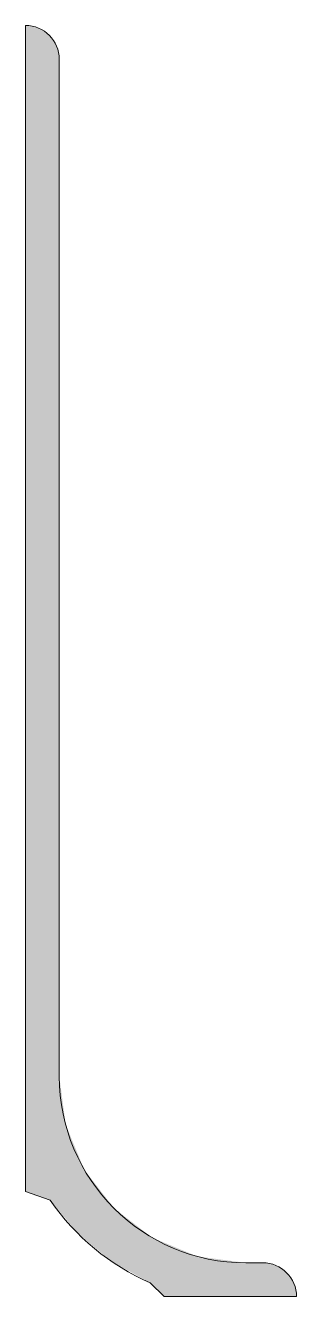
# Model space of a CAD drawing. Header units: metres. Extents: x 1 to 17, y 0 to 75.
import ezdxf

# ---------------------------------------------------------------- set-up
doc = ezdxf.new("R2010")
doc.units = ezdxf.units.M
doc.layers.add('A-DETL-GENF', color=92, linetype='Continuous', lineweight=18)

# ---------------------------------------------------------------- blocks, each defined once
blk = doc.blocks.new('43 plint PVC - L16x75-1554108-00_0 Basismaterialen')
at = {"layer": 'A-DETL-GENF'}
blk.add_hatch(color=256, dxfattribs=at).paths.add_polyline_path([(17, 0), (16.93, 0.516), (16.73, 0.997), (16.412, 1.409), (15.998, 1.726), (15.516, 1.925), (15, 1.992), (14, 1.992), (11.153, 2.367), (8.5, 3.466), (6.222, 5.214), (4.474, 7.492), (3.375, 10.145), (3, 12.992), (3, 73), (2.932, 73.518), (2.732, 74), (2.414, 74.414), (2, 74.732), (1.518, 74.932), (1, 75), (1, 6.205), (2.469, 5.679), (4.119, 3.699), (6.107, 2.059), (8.364, 0.814), (9.179, 0)])
for p, q in [((1, 75), (1, 6.205)), ((3, 12.992), (3, 73)), ((1, 6.205), (2.469, 5.679)), ((15, 1.992), (14, 1.992)), ((8.364, 0.814), (9.179, 0)), ((9.179, 0), (17, 0))]:
    blk.add_line(p, q, dxfattribs=at)
for centre, radius, start, end in [((1, 73), 2, 360, 90), ((14, 12.992), 11, 180, 270), ((13.903, 13.53), 13.87, 214.47508, 246.46567), ((15, -0.008), 2, 0.21803, 90)]:
    blk.add_arc(centre, radius, start, end, dxfattribs=at)

msp = doc.modelspace()

# ---------------------------------------------------------------- block references
msp.add_blockref('43 plint PVC - L16x75-1554108-00_0 Basismaterialen', (0, 0))

doc.saveas('drawing.dxf')
